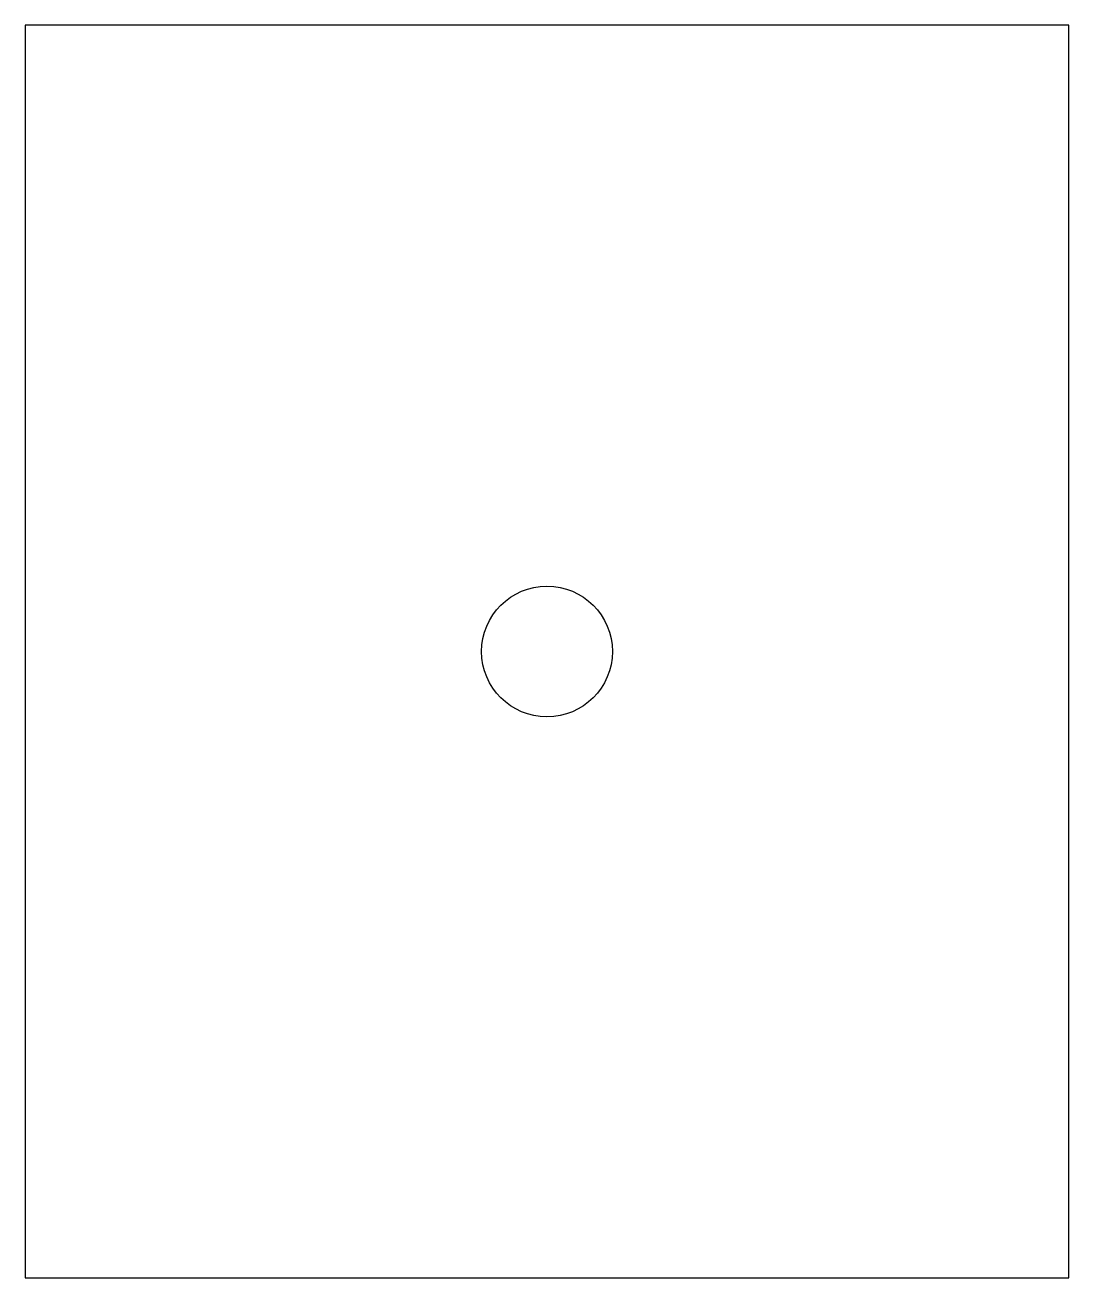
# Model space of a CAD drawing. Header units: inches. Extents: x -1.19 to 1.31, y -2.44 to 0.56.
import ezdxf

# ---------------------------------------------------------------- set-up
doc = ezdxf.new("R2010")
doc.units = ezdxf.units.IN
doc.header["$MEASUREMENT"] = 0

msp = doc.modelspace()

# ---------------------------------------------------------------- linework, layer by layer
msp.add_lwpolyline([(-1.1875, -2.4444), (1.3125, -2.4444), (1.3125, 0.5556), (-1.1875, 0.5556)], close=True)
msp.add_circle((0.0625, -0.9444), 0.1565)

doc.saveas('drawing.dxf')
